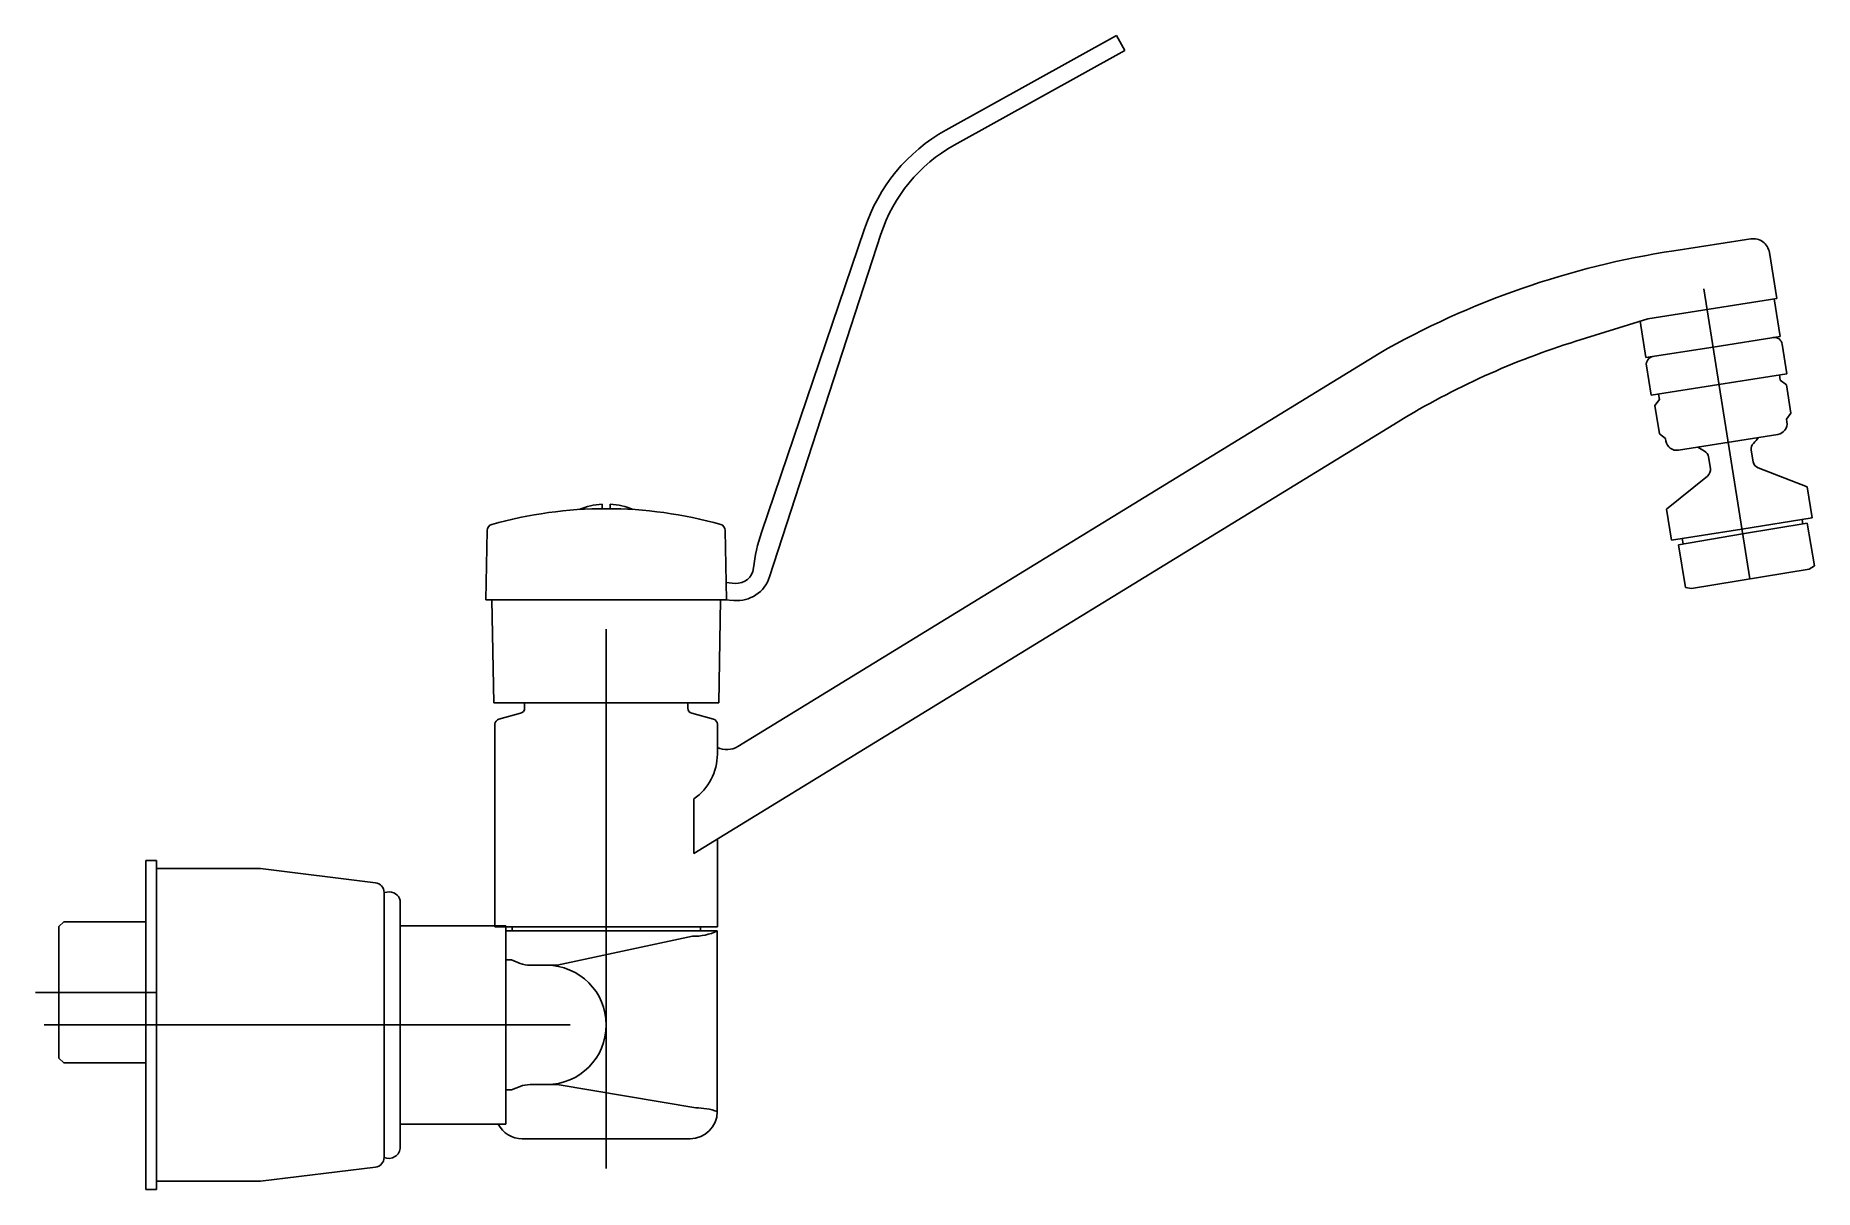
# Model space of a CAD drawing. Extents: x 41.009 to 41.339, y 56.257 to 56.471.
import ezdxf

# ---------------------------------------------------------------- set-up
doc = ezdxf.new("R2010")
doc.units = 0
doc.header["$LTSCALE"] = 0.2
doc.header["$MEASUREMENT"] = 0
doc.linetypes.add('AXES', pattern=[0.5400000065565109, 0.300000011920929, -0.07999999821186066, 0.07999999821186066, -0.07999999821186066])
doc.linetypes.add('CONTINU', pattern=[0])
doc.layers.get('0').update_dxf_attribs({"linetype": 'CONTINUOUS'})
doc.layers.add('DECA_EIXOS', color=5, linetype='AXES')

msp = doc.modelspace()

# ---------------------------------------------------------------- linework, layer by layer
at = {"linetype": 'CONTINUOUS'}
for p, q in [((41.33215654879623, 56.42199373902816), (41.33080486644679, 56.43052812159913)), ((41.3082906704164, 56.41821375314755), (41.33215654879623, 56.42199373902816)), ((41.33281024151584, 56.41497642446636), (41.33171000455829, 56.42192301332984)), ((41.32035599083861, 56.41300387307999), (41.33281024151584, 56.41497642446635)), ((41.33405931765647, 56.40805341535759), (41.33319483746688, 56.41351155333714)), ((41.13950115186496, 56.33894657636482), (41.25841496097991, 56.4118170608366)), ((41.32779235409563, 56.39174403778679), (41.32745217218788, 56.39389115324978)), ((41.33782798407202, 56.38708512839592), (41.32874078788421, 56.3905729316938)), ((41.33874054248145, 56.38132334181432), (41.33782798407202, 56.38708512839592)), ((41.13739161893837, 56.36612823935846), (41.13716677047977, 56.37900943787986)), ((41.1373357215943, 56.36933031747294), (41.13898184646585, 56.36918630052697)), ((41.09923025193812, 56.34509243275335), (41.09521166929697, 56.34401565380856)), ((41.09997143222665, 56.34605835840108), (41.09997143222665, 56.34706235853372)), ((41.13021409803415, 56.3460583584003), (41.13021409803414, 56.34706235853372)), ((41.13095527842865, 56.34509243272417), (41.13497386085646, 56.34401565430909)), ((41.09447048521448, 56.30553648651924), (41.09447048900845, 56.34304972826197)), ((41.13571504504631, 56.33753971697521), (41.13571504125095, 56.34304972932176)), ((41.01361410097024, 56.29334904129321), (41.01361409458227, 56.28115634781755)), ((41.02968992963986, 56.28732059680546), (41.02968990289028, 56.25682676103557)), ((41.03169940797404, 56.28732059680546), (41.03169939619624, 56.25682675464761)), ((41.07389845618567, 56.28732059680546), (41.07389843801956, 56.26273781423677)), ((41.07691267578301, 56.28732058521193), (41.07691266500151, 56.26466041136255)), ((41.0144830248221, 56.28028742875665), (41.01361409458227, 56.28115634781755)), ((41.02968992764362, 56.28028742236869), (41.0144830248221, 56.28028742875665)), ((41.09650508240462, 56.26893385198415), (41.07691266703478, 56.26893385837214)), ((41.03169939459924, 56.25833386604326), (41.0509903693599, 56.25833385965531)), ((41.0509903693599, 56.25833385965531), (41.07231959724033, 56.26095322226838)), ((41.02968990289028, 56.25682676103557), (41.03169939619624, 56.25682675464761))]:
    msp.add_line(p, q, dxfattribs=at)
for points in [[(41.17809948150342, 56.45320538508652), (41.20972857470649, 56.47073769359683)], [(41.20972857470649, 56.47073769359683), (41.2112726979422, 56.4679519936855)], [(41.17963722650281, 56.45041616544655), (41.2112726979422, 56.4679519936855)], [(41.14388150867698, 56.37860085252193), (41.16302269332577, 56.43491982015531)], [(41.14540640323906, 56.37039553940112), (41.16605182427719, 56.43393558256705)], [(41.31308314121237, 56.43085050116505), (41.32735622267369, 56.43303368972222)], [(41.32716734764519, 56.36999863223293), (41.31865068944706, 56.4237707289566)], [(41.29493051466554, 56.4140713551566), (41.3082906704164, 56.41821375314755)], [(41.30790174586161, 56.41103130343257), (41.30683561902765, 56.417762606932)], [(41.32035599083861, 56.41300387307999), (41.30790174586161, 56.41103130343257)], [(41.30885314306766, 56.40406115117921), (41.30798865284039, 56.40951930004453)], [(41.32145622207368, 56.4060572821738), (41.33405931765647, 56.40805341535759)], [(41.33282690131544, 56.40684071226102), (41.33266967884425, 56.40783332443839)], [(41.33397675966182, 56.4060058186689), (41.33282690131544, 56.40684071226102)], [(41.32145622207368, 56.4060572821738), (41.30885314306766, 56.40406115117921)], [(41.31039992369472, 56.40328788223693), (41.3095647107046, 56.4021388287735)], [(41.31039992369472, 56.40328788223693), (41.31024277796649, 56.40428124765654)], [(41.33480987242312, 56.40074572265787), (41.33397675966182, 56.4060058186689)], [(41.31039761712462, 56.39687921124741), (41.3095647107046, 56.4021388287735)], [(41.33480987242312, 56.40074572265787), (41.33397471551464, 56.39959594160857)], [(41.1313444283869, 56.31910046632294), (41.26195391992688, 56.39913807173083)], [(41.31154707354607, 56.39604461914303), (41.31039761712462, 56.39687921124741)], [(41.3323827988089, 56.39680151655543), (41.31392709758432, 56.39387841869431)], [(41.33405318448711, 56.39910060713451), (41.33397471551464, 56.39959594160857)], [(41.31162567149264, 56.39554843515412), (41.31154707354607, 56.39604461914303)], [(41.31985331840027, 56.39048671242649), (41.31951342749029, 56.39263331795438)], [(41.31931320462201, 56.38907969536901), (41.31174857535535, 56.38295399635578)], [(41.31266105710926, 56.37719275275077), (41.31174857535535, 56.38295399635578)], [(41.32570080101208, 56.37925804896317), (41.33874054248145, 56.38132334181432)], [(41.3258463730039, 56.37833894301314), (41.33783626286814, 56.38032931136345)], [(41.33685478465582, 56.38102466701579), (41.33699386365138, 56.38018931133989)], [(41.33783626286814, 56.38032931136345), (41.33915463559852, 56.37240336698759)], [(41.09279434839804, 56.36615240640141), (41.09301875259433, 56.37900902601424)], [(41.31266105710926, 56.37719275275077), (41.32570080101208, 56.37925804896317)], [(41.31395009632746, 56.37635568725227), (41.3258463730039, 56.37833894301314)], [(41.31462507338509, 56.37750382292253), (41.31479259159194, 56.37649608183649)], [(41.31395009632746, 56.37635568725227), (41.31526885233544, 56.36843005588646)], [(41.31637603910922, 56.36820381989617), (41.33818027028904, 56.37183075291569)], [(41.33818027028904, 56.37183075291569), (41.33915463559852, 56.37240336698759)], [(41.31526885233544, 56.36843005588646), (41.31637603910922, 56.36820381989617)], [(41.11509276193642, 56.36615240320743), (41.09279434839804, 56.36615240640141)], [(41.09422597965868, 56.34706235853372), (41.09389276444978, 56.36615240624408)], [(41.11509276193642, 56.36615240320743), (41.13739161893837, 56.36612823935846)], [(41.13595955060211, 56.34706235853372), (41.13629276581101, 56.36615240624408)], [(41.13711538807902, 56.36615240640141), (41.13878099091546, 56.36600668519062)], [(41.11509276832437, 56.34706235853372), (41.09422597965868, 56.34706235853372)], [(41.11509276832437, 56.34706235853372), (41.13595955060211, 56.34706235853372)], [(41.1313444283869, 56.31910046632294), (41.13134443478872, 56.32924970333605)], [(41.13571504504631, 56.30553648811622), (41.13571504504631, 56.32177878547823)], [(41.02968992963986, 56.28732059680546), (41.02968991766244, 56.31781443343839)], [(41.02968991766244, 56.31781443343839), (41.03169940797404, 56.31781443343839)], [(41.03169940797404, 56.28732059680546), (41.03169940797404, 56.31781443343839)], [(41.03169940797404, 56.31630732463786), (41.05099038373273, 56.31630732463786)], [(41.05099038373273, 56.31630732463786), (41.07231247628631, 56.31368881334007)], [(41.07389844760184, 56.31190292964387), (41.07490319605144, 56.31198694269602)], [(41.07389845618567, 56.28732059680546), (41.07389844760184, 56.31190292964387)], [(41.07691267578298, 56.28732058521193), (41.07691267458523, 56.30997746416223)], [(41.01361410097024, 56.29334904129321), (41.01361410256722, 56.30554173342986)], [(41.01448302961307, 56.3064106596772), (41.01361410256722, 56.30554173342986)], [(41.02968992963986, 56.30641064849828), (41.01448302961307, 56.3064106596772)], [(41.09650508879258, 56.30570731094926), (41.07691267481097, 56.30570731414324)], [(41.11509276193642, 56.30553648651924), (41.09447048521448, 56.30553648651924)], [(41.09650508879258, 56.28732058040185), (41.09650508879258, 56.30570731094926)], [(41.09650508879258, 56.30474752555328), (41.13568993878937, 56.30474752945672)], [(41.09763541914533, 56.30474752566588), (41.09763541914533, 56.30553648651924)], [(41.11509276193642, 56.30553648651924), (41.13571504504631, 56.30553648811622)], [(41.13255011111546, 56.30474752914395), (41.13255011111546, 56.30553648787114)], [(41.13568992119975, 56.27124473728306), (41.13568993878937, 56.30474752945672)], [(41.10602205041828, 56.29837270641576), (41.13109392470707, 56.30375996391462)], [(41.09750983185233, 56.29937745426648), (41.09650508879258, 56.29937744947551)], [(41.09750983185233, 56.29937745426648), (41.09912131056043, 56.29873286150731)], [(41.10602205041828, 56.29837270641576), (41.10098916839697, 56.29837270801276)], [(41.09650508879258, 56.28732058040185), (41.09650508879258, 56.29686559661711)], [(41.03169940797404, 56.29334903742972), (41.00927250161899, 56.29334904222069)], [(41.09650508879258, 56.28732058040185), (41.09650508240462, 56.26893385198415)], [(41.09650508879258, 56.28732058040185), (41.09650508879258, 56.27777556471932)], [(41.09750981907641, 56.2752637134579), (41.09650508240462, 56.2752637134579)], [(41.09750981907641, 56.2752637134579), (41.09912339092666, 56.2759091318873)], [(41.10602205041828, 56.27626845012969), (41.10098916200901, 56.27626845012969)], [(41.10602205041828, 56.27626845012969), (41.13169877484085, 56.27192056656105)], [(41.09951930519591, 56.26622104189006), (41.13066622506488, 56.26622104189006)]]:
    msp.add_lwpolyline(points, dxfattribs=at)
for points in [[(41.17809948150342, 56.45320538508652, 0.1899176432536681), (41.16302269332577, 56.43491982015531)], [(41.17963722650281, 56.45041616544655, 0.1898596224795877), (41.16605182427719, 56.43393558256705)], [(41.33080486644679, 56.43052812159913, 0.414213562373095), (41.32735622267369, 56.43303368972222)], [(41.29493051466554, 56.4140713551566, 0.06236142045046182), (41.26195391992688, 56.39913807173083)], [(41.30924143813992, 56.41124349810041, 0.414187509884143), (41.30798865284039, 56.40951930004453)], [(41.3323827988089, 56.39680151655543, 0.4142134843709146), (41.33405318448711, 56.39910060713451)], [(41.31162567149264, 56.39554843515412, 0.4145584709256424), (41.31392709758432, 56.39387841869431)], [(41.31753200651197, 56.39444938055848, 0.04502063432355061), (41.31877111937982, 56.39370698316301)], [(41.31951342749029, 56.39263331795438, 0.2277358712422954), (41.31877111937982, 56.39370698316301)], [(41.32782664919645, 56.39514139267259, 0.2277156670822024), (41.32745217218788, 56.39389115324978)], [(41.32782664919645, 56.39514139267259, 0.04502340714184618), (41.3287755563046, 56.39623018508877)], [(41.31931320462201, 56.38907969536901, 0.2679521181599027), (41.31985331840027, 56.39048671242649)], [(41.11509276193642, 56.38303201490638, 0.06869452161719583), (41.09386105321656, 56.38010119243913)], [(41.09386105321656, 56.38010119243913, 0.3311443024123374), (41.09301875259433, 56.37900902601424)], [(41.13878099091546, 56.36600668519062, 0.3494295452209895), (41.14540640323906, 56.37039553940112)], [(41.07389844760184, 56.31190292964387, 0.3799341529271514), (41.07231247628631, 56.31368881334007)], [(41.07691267458523, 56.30997746416223, 0.414213562373095), (41.07490319605144, 56.31198694269602)], [(41.13109392470707, 56.30375996391462, 0.118614284288532), (41.13568993878937, 56.30474752945672)], [(41.09912131056043, 56.29873286150731, 0.09552837624944549), (41.10098916839697, 56.29837270801276)], [(41.10098916200901, 56.27626845012969, 0.09541550142966254), (41.09912339092666, 56.2759091318873)], [(41.13568992119975, 56.27124473728306, 0.1017650006325391), (41.13169877484085, 56.27192056656105)], [(41.09505866278234, 56.26893385245575, 0.2802074955711741), (41.09951930519591, 56.26622104189006)], [(41.13066622506488, 56.26622104189006, 0.4142135191210287), (41.13568992119975, 56.27124473728306)]]:
    msp.add_lwpolyline(points, format="xyb", dxfattribs=at)
at = {"linetype": 'CONTINU'}
for points in [[(41.1143405559401, 56.38385127482771, 0.08427049562221142), (41.11006906089203, 56.38287083512104)], [(41.12011650040454, 56.38287082222673, 0.0842685938816816), (41.11584510661154, 56.3838512672147)], [(41.10404063938284, 56.27626844134625, 0.9999999999999999), (41.10404063938284, 56.29837269763232)]]:
    msp.add_lwpolyline(points, format="xyb", dxfattribs=at)
for points in [[(41.1143392062311, 56.38302839235985), (41.1143405559401, 56.38385127482771)], [(41.11584631764129, 56.38302839213146), (41.11584510661154, 56.3838512672147)]]:
    msp.add_lwpolyline(points, dxfattribs=at)
at = {"linetype": 'CONTINUOUS'}
for centre, radius, start, end in [((41.33709781469565, 56.27384897515739), 0.1588275281909372, 98.69645690918104, 119.6960191044405), ((41.33170639097162, 56.41327580764635), 0.001507, 8.999959657592825, 98.99996348270203), ((41.32928078840245, 56.39197986041989), 0.001507, 189.0029214624124, 249.002442716393), ((41.11509278094164, 56.30466243689332), 0.07836957801305557, 74.28083246918331, 90.0000138946636), ((41.13601194640172, 56.37898927978561), 0.001155, 1.000028022611243, 74.280832469359), ((41.17241472456546, 56.36888522461298), 0.0301419613595968, 161.1961691574699, 174.0012845572271), ((41.13926030845175, 56.37236914264093), 0.003195, 265.0000110201012, 354.0012845572289), ((41.09547048900845, 56.34304972816083), 0.001, 105.0000395271068, 179.9999942052815), ((41.09897143222665, 56.34605835840108), 0.001, 285.0000395271371, 0), ((41.13121409803415, 56.3460583584003), 0.001, 180, 254.9999667591228), ((41.13471504125096, 56.34304972863296), 0.001, 3.94659102204963e-05, 74.99996675906435), ((41.12566765277657, 56.33753971162365), 0.0100473922697389, 304.4023284912063, 3.051758651520681e-05), ((41.13742505082651, 56.34232896323967), 0.003968719754911556, 244.477145503563, 301.5415036604757), ((41.07210043791632, 56.26273781576165), 0.001798000207326467, 277.0012270591787, 0.01326152051635384), ((41.0747456415042, 56.26473371257102), 0.002168262877292412, 247.0001239060375, 358.0626655940401)]:
    msp.add_arc(centre, radius, start, end, dxfattribs=at)
at = {"layer": 'DECA_EIXOS'}
for points in [[(41.11509276193642, 56.26070861251984), (41.11509276193642, 56.38879244484499)], [(41.10842985139373, 56.28732057747423), (41.01085702071656, 56.28732060142908)]]:
    msp.add_lwpolyline(points, dxfattribs=at)

doc.saveas('drawing.dxf')
